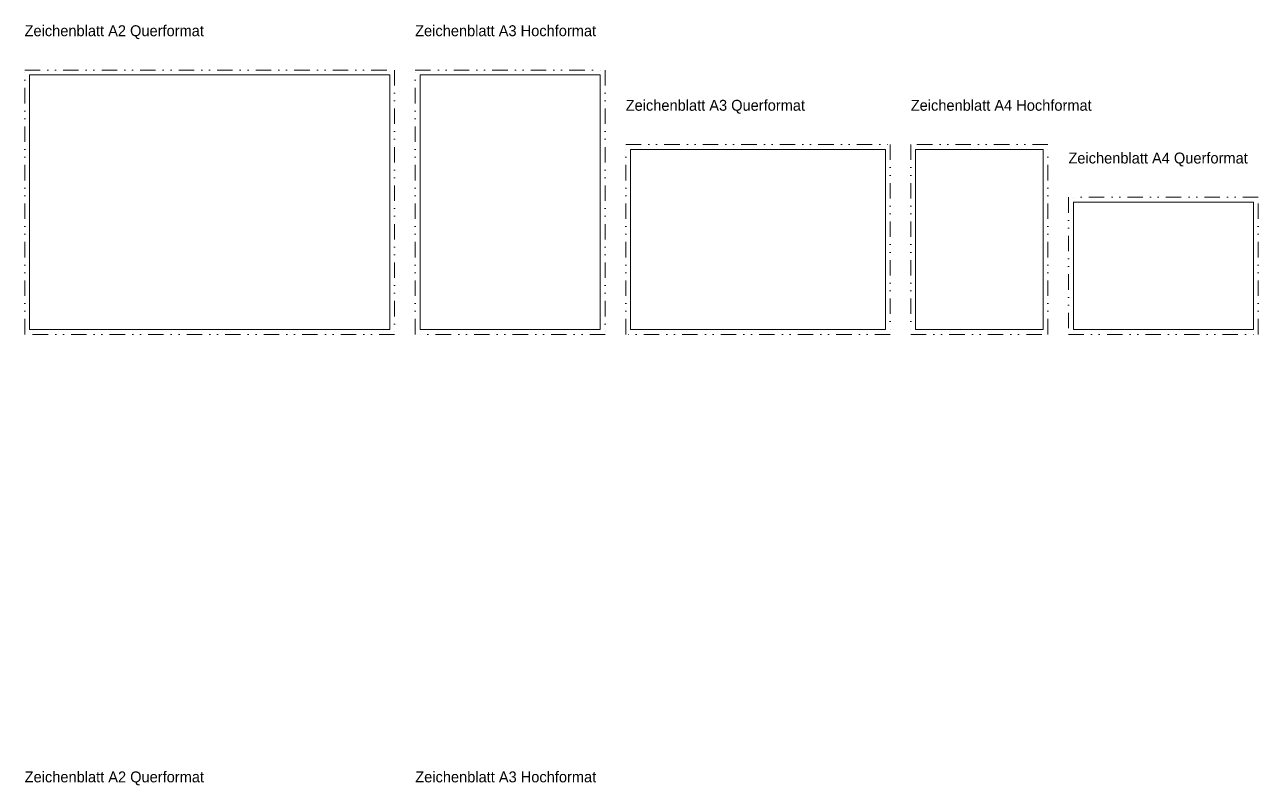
# Model space of a CAD drawing. Header units: millimetres. Extents: x -10 to 4154, y -219 to 3798.
# Drawn here: x 2120 to 4154, y 2077 to 3332 of the extents above; entities that cross this region are included whole.
import ezdxf
from ezdxf.enums import TextEntityAlignment as Align

# ---------------------------------------------------------------- set-up
doc = ezdxf.new("R2010")
doc.units = ezdxf.units.MM
doc.linetypes.add('DIVIDEX2', pattern=[63.5, 25.4, -12.65, 0.1, -12.6, 0.1, -12.65])
for name, color, linetype, lineweight, true_color in [('Blattformate', 2, 'Continuous', 5, 0xffff00), ('Legende', 7, 'Continuous', 5, 0x000000), ('unbeschnitten', 7, 'DIVIDEX2', 0, 0x000000)]:
    doc.layers.add(name, color=color, linetype=linetype, lineweight=lineweight, true_color=true_color)
doc.styles.add('textstyle545', font='')
doc.styles.add('textstyle546', font='')
doc.styles.add('textstyle547', font='')
doc.styles.add('textstyle558', font='')
doc.styles.add('textstyle563', font='')
doc.styles.add('textstyle566', font='')
doc.styles.add('textstyle568', font='')
doc.styles.get('textstyle545').set_extended_font_data('TGL 31034-1')
doc.styles.get('textstyle546').set_extended_font_data('TGL 31034-1')
doc.styles.get('textstyle547').set_extended_font_data('TGL 31034-1')
doc.styles.get('textstyle558').set_extended_font_data('TGL 31034-1')
doc.styles.get('textstyle563').set_extended_font_data('TGL 31034-1')
doc.styles.get('textstyle566').set_extended_font_data('TGL 31034-1')
doc.styles.get('textstyle568').set_extended_font_data('TGL 31034-1')

msp = doc.modelspace()

# ---------------------------------------------------------------- linework, layer by layer
at = {"layer": 'Blattformate'}
for p, q in [((2127.6, 2828.9), (2127.6, 3248.9)), ((2127.6, 3248.9), (2721.6, 3248.9)), ((2721.6, 2828.9), (2721.6, 3248.9)), ((2771.6, 2828.9), (2771.6, 3248.9)), ((2771.6, 3248.9), (3068.6, 3248.9)), ((3068.6, 2828.9), (3068.6, 3248.9)), ((3118.7, 2828.9), (3118.7, 3125.9)), ((3118.7, 3125.9), (3538.7, 3125.9)), ((3538.7, 2828.9), (3538.7, 3125.9)), ((3588.7, 2828.9), (3588.7, 3125.9)), ((3588.7, 3125.9), (3798.7, 3125.9)), ((3798.7, 2828.9), (3798.7, 3125.9)), ((4145.7, 3038.9), (3848.7, 3038.9)), ((3848.7, 3038.9), (3848.7, 2828.9)), ((4145.7, 2828.9), (4145.7, 3038.9)), ((2127.6, 2828.9), (2721.6, 2828.9)), ((2771.6, 2828.9), (3068.6, 2828.9)), ((3118.7, 2828.9), (3538.7, 2828.9)), ((3588.7, 2828.9), (3798.7, 2828.9)), ((3848.7, 2828.9), (4145.7, 2828.9))]:
    msp.add_line(p, q, dxfattribs=at)
at = {"layer": 'unbeschnitten'}
for p, q in [((2119.6, 3256.9), (2729.6, 3256.9)), ((2119.6, 2820.9), (2119.6, 3256.9)), ((2729.6, 3256.9), (2729.6, 2820.9)), ((2763.6, 3256.9), (3076.6, 3256.9)), ((2763.6, 2820.9), (2763.6, 3256.9)), ((3076.6, 3256.9), (3076.6, 2820.9)), ((3110.7, 3133.9), (3546.7, 3133.9)), ((3110.7, 2820.9), (3110.7, 3133.9)), ((3546.7, 3133.9), (3546.7, 2820.9)), ((3806.7, 3133.9), (3580.7, 3133.9)), ((3580.7, 3133.9), (3580.7, 2820.9)), ((3806.7, 2820.9), (3806.7, 3133.9)), ((4153.7, 3046.9), (3840.7, 3046.9)), ((3840.7, 3046.9), (3840.7, 2820.9)), ((4153.7, 2820.9), (4153.7, 3046.9)), ((2729.6, 2820.9), (2119.6, 2820.9)), ((3076.6, 2820.9), (2763.6, 2820.9)), ((3546.7, 2820.9), (3110.7, 2820.9)), ((3580.7, 2820.9), (3806.7, 2820.9)), ((3840.7, 2820.9), (4153.7, 2820.9))]:
    msp.add_line(p, q, dxfattribs=at)

# ---------------------------------------------------------------- texts
at = {"layer": 'Legende'}
for s, style, p in [('Zeichenblatt A2 Querformat', 'textstyle547', (2119.4, 3330.7)), ('Zeichenblatt A3 Hochformat', 'textstyle566', (2763.4, 3330.7)), ('Zeichenblatt A3 Querformat', 'textstyle545', (3110.6, 3207.7)), ('Zeichenblatt A4 Hochformat', 'textstyle546', (3580.6, 3207.7)), ('Zeichenblatt A4 Querformat', 'textstyle563', (3840.6, 3120.7)), ('Zeichenblatt A2 Querformat', 'textstyle558', (2119.6, 2099.9)), ('Zeichenblatt A3 Hochformat', 'textstyle568', (2763.6, 2099.9))]:
    msp.add_text(s, height=18, dxfattribs=dict(at, style=style)).set_placement(p, align=Align.TOP_LEFT)

doc.saveas('drawing.dxf')
